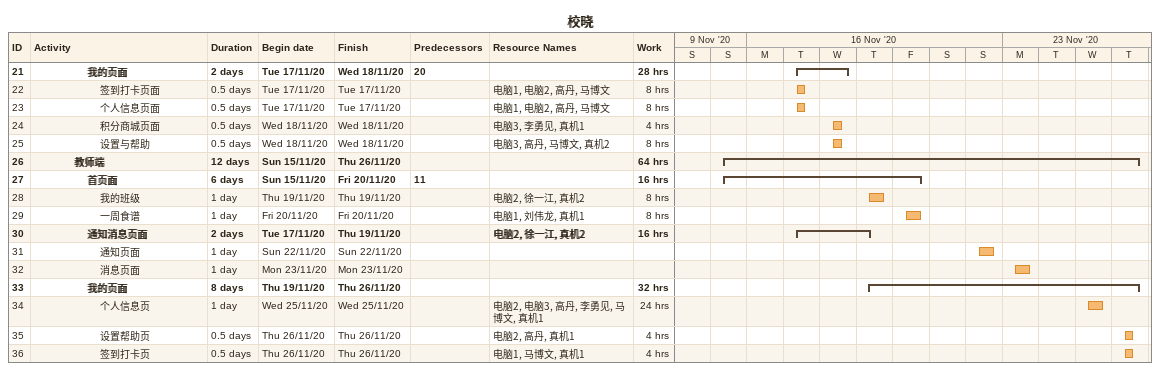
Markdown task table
校晓

| ID | Level | Task | Duration | Start | Finish | Predecessors | Resources | Work (h) |
|---|---|---|---|---|---|---|---|---|
| 21 | 5 | **我的页面** | 2d | 2020-11-17 | 2020-11-18 | 20 |  | 28 |
| 22 | 6 | 签到打卡页面 | 0.5d | 2020-11-17 | 2020-11-17 |  | 电脑1, 电脑2, 高丹, 马博文 | 8 |
| 23 | 6 | 个人信息页面 | 0.5d | 2020-11-17 | 2020-11-17 |  | 电脑1, 电脑2, 高丹, 马博文 | 8 |
| 24 | 6 | 积分商城页面 | 0.5d | 2020-11-18 | 2020-11-18 |  | 电脑3, 李勇见, 真机1 | 4 |
| 25 | 6 | 设置与帮助 | 0.5d | 2020-11-18 | 2020-11-18 |  | 电脑3, 高丹, 马博文, 真机2 | 8 |
| 26 | 4 | **教师端** | 12d | 2020-11-15 | 2020-11-26 |  |  | 64 |
| 27 | 5 | **首页面** | 6d | 2020-11-15 | 2020-11-20 | 11 |  | 16 |
| 28 | 6 | 我的班级 | 1d | 2020-11-19 | 2020-11-19 |  | 电脑2, 徐一江, 真机2 | 8 |
| 29 | 6 | 一周食谱 | 1d | 2020-11-20 | 2020-11-20 |  | 电脑1, 刘伟龙, 真机1 | 8 |
| 30 | 5 | **通知消息页面** | 2d | 2020-11-17 | 2020-11-19 |  | 电脑2, 徐一江, 真机2 | 16 |
| 31 | 6 | 通知页面 | 1d | 2020-11-22 | 2020-11-22 |  |  |  |
| 32 | 6 | 消息页面 | 1d | 2020-11-23 | 2020-11-23 |  |  |  |
| 33 | 5 | **我的页面** | 8d | 2020-11-19 | 2020-11-26 |  |  | 32 |
| 34 | 6 | 个人信息页 | 1d | 2020-11-25 | 2020-11-25 |  | 电脑2, 电脑3, 高丹, 李勇见, 马博文, 真机1 | 24 |
| 35 | 6 | 设置帮助页 | 0.5d | 2020-11-26 | 2020-11-26 |  | 电脑2, 高丹, 真机1 | 4 |
| 36 | 6 | 签到打卡页 | 0.5d | 2020-11-26 | 2020-11-26 |  | 电脑1, 马博文, 真机1 | 4 |
